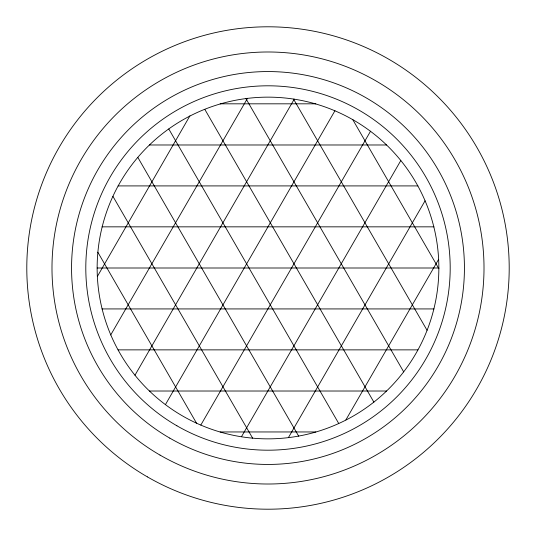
<?xml version="1.0" encoding="UTF-8"?>
<svg xmlns="http://www.w3.org/2000/svg" width="536" height="536" viewBox="0 0 536 536"><rect width="100%" height="100%" fill="white"/><g stroke="black" fill="none" stroke-linecap="round" stroke-linejoin="round"><path stroke-width="0.8" d="M97.371 276.455L189.918 115.836M110.718 334.96L247.531 98.262M134.965 375.227L294.251 99.153M165.443 404.593L334.96 110.718M200.819 425.055L370.557 131.186M241.528 436.626L400.807 160.552M288.469 437.517L425.055 200.819M345.861 419.943L438.629 259.324M220.169 103.823L315.831 103.823M149.43 144.981L386.57 144.981M118.061 185.912L417.939 185.912M102.041 226.842L433.959 226.842M97.15 268L438.85 268A170.85 170.85 0 0 1 182.575 415.963A170.85 170.85 0 0 1 182.575 120.037A170.85 170.85 0 0 1 438.85 268M102.041 308.93L433.959 308.93M118.061 349.867L417.939 349.867M149.43 391.019L386.57 391.019M220.169 431.956L315.831 431.956M352.755 119.615L438.85 268.67M293.581 99.153L427.058 330.29M245.977 98.704L403.702 371.89M204.819 109.384L373.894 402.147M112.942 196.37L252.65 438.18M97.82 252.208L196.591 423.279M168.78 128.962L338.745 423.5M137.859 157.437L298.699 436.183M147.4 476.886A241.2 241.2 0 0 0 509.2 268A241.2 241.2 0 0 0 147.4 59.114A241.2 241.2 0 0 0 147.4 476.886M176.9 425.785A182.193 182.193 0 0 0 450.193 268A182.193 182.193 0 0 0 176.9 110.215A182.193 182.193 0 0 0 176.9 425.785M169.785 438.12A196.431 196.431 0 0 0 464.431 268A196.431 196.431 0 0 0 169.785 97.88A196.431 196.431 0 0 0 169.785 438.12M159.996 455.071A216.008 216.008 0 0 0 484.008 268A216.008 216.008 0 0 0 159.996 80.929A216.008 216.008 0 0 0 159.996 455.071"/></g></svg>
